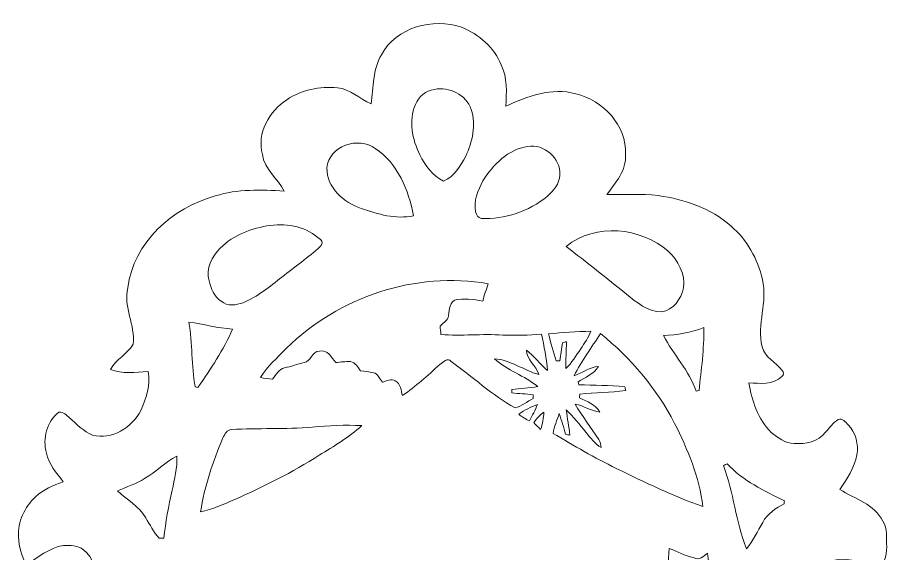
# Model space of a CAD drawing. Header units: centimetres. Extents: x -12.6 to 12.6, y -16.1 to 16.1.
# Drawn here: x -12.65 to 12.64, y 0.51 to 16.08 of the extents above; entities that cross this region are included whole.
import ezdxf

# ---------------------------------------------------------------- set-up
doc = ezdxf.new("R2010")
doc.units = ezdxf.units.CM
doc.header["$MEASUREMENT"] = 0
doc.layers.add('Layer 1', color=7, linetype='Continuous')

msp = doc.modelspace()

# ---------------------------------------------------------------- linework, layer by layer
at = {"layer": 'Layer 1', "color": 250, "lineweight": 9}
for points, knots in [([(-2.0682, 15.00006), (-1.63322, 15.79875), (-0.56995, 16.08415), (0.25591, 15.79981), (0.25591, 15.79981), (0.76532, 15.60437), (1.20382, 15.21243), (1.41407, 14.70408), (1.41407, 14.70408), (1.59152, 14.33049), (1.57459, 13.90715), (1.54319, 13.50463), (1.54319, 13.50463), (2.1729, 13.78756), (2.88128, 14.06132), (3.57695, 13.86553), (3.57695, 13.86553), (4.36612, 13.6782), (5.07026, 12.94936), (5.02546, 12.10516), (5.02546, 12.10516), (5.05827, 11.6402), (4.74006, 11.28284), (4.48007, 10.93782), (4.48007, 10.93782), (4.97854, 10.92442), (5.48054, 10.97381), (5.97655, 10.90713), (5.97655, 10.90713), (6.73996, 10.8013), (7.50902, 10.54518), (8.09251, 10.02378), (8.09251, 10.02378), (8.555, 9.62478), (8.86968, 9.06457), (9.00479, 8.47155), (9.00479, 8.47155), (9.16354, 7.82174), (8.83617, 7.16486), (8.99245, 6.51716), (8.99245, 6.51716), (9.075, 6.21201), (9.38791, 6.06032), (9.57876, 5.83066), (9.57876, 5.83066), (9.61651, 5.78162), (9.63309, 5.68955), (9.56818, 5.65498), (9.56818, 5.65498), (9.31489, 5.39921), (8.9353, 5.45566), (8.61145, 5.46765), (8.61145, 5.46765), (8.7007, 4.94448), (8.87532, 4.41355), (9.25844, 4.02867), (9.25844, 4.02867), (9.45388, 3.88015), (9.66414, 3.69882), (9.92801, 3.71117), (9.92801, 3.71117), (10.25504, 3.67378), (10.6244, 3.76691), (10.83606, 4.03361), (10.83606, 4.03361), (10.96059, 4.15461), (11.04985, 4.32359), (11.20895, 4.40367), (11.20895, 4.40367), (11.33242, 4.45906), (11.41497, 4.32289), (11.49188, 4.25057), (11.49188, 4.25057), (11.7166, 4.02444), (11.80761, 3.68612), (11.74588, 3.37603), (11.74588, 3.37603), (11.68026, 3.00103), (11.45872, 2.68035), (11.25375, 2.36885), (11.25375, 2.36885), (11.6859, 2.09862), (12.26093, 1.94058), (12.50294, 1.45163), (12.50294, 1.45163), (12.64123, 1.2315), (12.60383, 0.95739), (12.61442, 0.71009), (12.61442, 0.71009), (12.62288, 0.43034), (12.504, 0.1654), (12.37559, -0.07731), (12.37559, -0.07731), (12.05879, 0.14353), (11.7106, 0.37566), (11.30314, 0.33015), (11.30314, 0.33015), (10.91367, 0.36754), (10.5108, 0.06874), (10.47341, -0.32743), (10.47341, -0.32743), (10.38521, -0.85942), (10.62863, -1.36001), (10.83959, -1.83132), (10.83959, -1.83132), (11.21671, -2.61378), (11.71448, -3.35744), (11.87076, -4.22739), (11.87076, -4.22739), (11.95507, -4.73645), (12.01857, -5.28819), (11.78362, -5.76867), (11.78362, -5.76867), (11.5014, -6.45659), (10.86005, -6.88416), (10.23458, -7.23164), (10.23458, -7.23164), (10.48681, -7.83066), (10.68155, -8.51399), (10.47341, -9.15605), (10.47341, -9.15605), (10.32242, -9.74836), (9.90755, -10.26765), (9.3618, -10.54246), (9.3618, -10.54246), (8.95858, -10.7753), (8.47739, -10.80916), (8.06111, -11.00954), (8.06111, -11.00954), (7.83322, -11.10867), (7.672, -11.30764), (7.53618, -11.50872), (7.53618, -11.50872), (7.27512, -11.37431), (7.11144, -11.12525), (6.98302, -10.86984), (6.98302, -10.86984), (6.48914, -10.9598), (6.0404, -11.40007), (6.05134, -11.92006), (6.05134, -11.92006), (6.02382, -12.12326), (6.11837, -12.31447), (6.23267, -12.47463), (6.23267, -12.47463), (6.42034, -12.69899), (6.72409, -12.74944), (6.98796, -12.83375), (6.98796, -12.83375), (6.94669, -12.97345), (6.90824, -13.13009), (6.78406, -13.2211), (6.78406, -13.2211), (6.49337, -13.43489), (6.11978, -13.45006), (5.77582, -13.48745), (5.77582, -13.48745), (5.49854, -14.36446), (4.80956, -15.0619), (4.01828, -15.50287), (4.01828, -15.50287), (3.20301, -15.9636), (2.12563, -16.09307), (1.31283, -15.55861), (1.31283, -15.55861), (0.93359, -15.27004), (0.61715, -14.90456), (0.34234, -14.51721), (0.34234, -14.51721), (0.09716, -14.74969), (-0.12121, -15.01251), (-0.39426, -15.215), (-0.39426, -15.215), (-0.9446, -15.64398), (-1.66109, -15.8172), (-2.34971, -15.80344), (-2.34971, -15.80344), (-2.89758, -15.81296), (-3.45532, -15.63657), (-3.87795, -15.28274), (-3.87795, -15.28274), (-4.40147, -14.85517), (-4.75566, -14.26145), (-5.0467, -13.66031), (-5.0467, -13.66031), (-5.17687, -13.40137), (-5.50249, -13.3541), (-5.76001, -13.31671), (-5.76001, -13.31671), (-6.06093, -13.27367), (-6.42923, -13.22851), (-6.57246, -12.91913), (-6.57246, -12.91913), (-6.25849, -12.79001), (-5.9103, -12.65595), (-5.72227, -12.35503), (-5.72227, -12.35503), (-5.62137, -12.09892), (-5.65524, -11.79341), (-5.79423, -11.5574), (-5.79423, -11.5574), (-5.97697, -11.20957), (-6.2666, -10.93722), (-6.56717, -10.69204), (-6.56717, -10.69204), (-6.75732, -10.90759), (-6.81411, -11.23391), (-7.07764, -11.38278), (-7.07764, -11.38278), (-7.19547, -11.23461), (-7.29213, -11.06352), (-7.43395, -10.93828), (-7.43395, -10.93828), (-8.05483, -10.69804), (-8.71276, -10.51318), (-9.25251, -10.10678), (-9.25251, -10.10678), (-9.8607, -9.66546), (-10.23535, -8.9285), (-10.24841, -8.1785), (-10.24841, -8.1785), (-10.28968, -7.81549), (-10.16445, -7.46906), (-10.12388, -7.11382), (-10.12388, -7.11382), (-10.10588, -7.00445), (-10.19337, -6.9212), (-10.26499, -6.85276), (-10.26499, -6.85276), (-10.58919, -6.56701), (-10.9649, -6.32536), (-11.20338, -5.95529), (-11.20338, -5.95529), (-11.53146, -5.45964), (-11.64646, -4.85039), (-11.632, -4.26337), (-11.632, -4.26337), (-11.66622, -3.48797), (-11.38788, -2.7436), (-11.03475, -2.06698), (-11.03475, -2.06698), (-10.77581, -1.51805), (-10.45161, -0.98077), (-10.37541, -0.36694), (-10.37541, -0.36694), (-10.31896, -0.00429), (-10.44067, 0.388), (-10.72889, 0.6226), (-10.72889, 0.6226), (-10.89117, 0.75207), (-11.11342, 0.75136), (-11.30991, 0.74502), (-11.30991, 0.74502), (-11.73254, 0.68504), (-12.04405, 0.38448), (-12.4007, 0.1848), (-12.4007, 0.1848), (-12.50477, 0.44374), (-12.61166, 0.7108), (-12.61096, 0.99408), (-12.61096, 0.99408), (-12.64659, 1.43434), (-12.43316, 1.85909), (-12.12413, 2.16001), (-12.12413, 2.16001), (-11.89376, 2.36956), (-11.60413, 2.49444), (-11.31309, 2.59357), (-11.31309, 2.59357), (-11.51135, 2.84722), (-11.72619, 3.10651), (-11.80557, 3.42542), (-11.80557, 3.42542), (-11.92057, 3.84946), (-11.79005, 4.34441), (-11.44009, 4.62098), (-11.44009, 4.62098), (-11.31344, 4.63298), (-11.21784, 4.5282), (-11.12894, 4.45518), (-11.12894, 4.45518), (-10.92151, 4.27491), (-10.72889, 4.05478), (-10.46678, 3.95353), (-10.46678, 3.95353), (-9.89775, 3.79372), (-9.32025, 4.17825), (-9.05637, 4.66508), (-9.05637, 4.66508), (-8.91032, 5.01574), (-8.76745, 5.4105), (-8.85141, 5.79468), (-8.85141, 5.79468), (-9.21547, 5.77527), (-9.59295, 5.72271), (-9.9429, 5.85641), (-9.9429, 5.85641), (-9.78909, 6.15663), (-9.44443, 6.29844), (-9.28638, 6.59019), (-9.28638, 6.59019), (-9.21195, 7.14299), (-9.57531, 7.66898), (-9.44231, 8.22531), (-9.44231, 8.22531), (-9.2691, 9.54259), (-8.14162, 10.56529), (-6.89702, 10.89761), (-6.89702, 10.89761), (-6.24861, 11.10786), (-5.5607, 11.074), (-4.89042, 11.03978), (-4.89042, 11.03978), (-5.08198, 11.40561), (-5.4718, 11.67125), (-5.52718, 12.10375), (-5.52718, 12.10375), (-5.69052, 12.72147), (-5.33527, 13.36458), (-4.81739, 13.6909), (-4.81739, 13.6909), (-4.39265, 13.98653), (-3.85713, 14.08989), (-3.34701, 14.03733), (-3.34701, 14.03733), (-2.96813, 14.01263), (-2.7039, 13.71242), (-2.3677, 13.57413), (-2.3677, 13.57413), (-2.30491, 14.05391), (-2.31796, 14.56685), (-2.0682, 15.00006), (-2.0682, 15.00006), (-2.0682, 15.00006), (-2.0682, 15.00006), (-2.0682, 15.00006)], [0, 0, 0, 0, 0.01176471, 0.01176471, 0.01176471, 0.01176471, 0.02352941, 0.02352941, 0.02352941, 0.02352941, 0.03529412, 0.03529412, 0.03529412, 0.03529412, 0.04705882, 0.04705882, 0.04705882, 0.04705882, 0.05882353, 0.05882353, 0.05882353, 0.05882353, 0.07058824, 0.07058824, 0.07058824, 0.07058824, 0.08235294, 0.08235294, 0.08235294, 0.08235294, 0.09411765, 0.09411765, 0.09411765, 0.09411765, 0.10588235, 0.10588235, 0.10588235, 0.10588235, 0.11764706, 0.11764706, 0.11764706, 0.11764706, 0.12941176, 0.12941176, 0.12941176, 0.12941176, 0.14117647, 0.14117647, 0.14117647, 0.14117647, 0.15294118, 0.15294118, 0.15294118, 0.15294118, 0.16470588, 0.16470588, 0.16470588, 0.16470588, 0.17647059, 0.17647059, 0.17647059, 0.17647059, 0.18823529, 0.18823529, 0.18823529, 0.18823529, 0.2, 0.2, 0.2, 0.2, 0.21176471, 0.21176471, 0.21176471, 0.21176471, 0.22352941, 0.22352941, 0.22352941, 0.22352941, 0.23529412, 0.23529412, 0.23529412, 0.23529412, 0.24705882, 0.24705882, 0.24705882, 0.24705882, 0.25882353, 0.25882353, 0.25882353, 0.25882353, 0.27058824, 0.27058824, 0.27058824, 0.27058824, 0.28235294, 0.28235294, 0.28235294, 0.28235294, 0.29411765, 0.29411765, 0.29411765, 0.29411765, 0.30588235, 0.30588235, 0.30588235, 0.30588235, 0.31764706, 0.31764706, 0.31764706, 0.31764706, 0.32941176, 0.32941176, 0.32941176, 0.32941176, 0.34117647, 0.34117647, 0.34117647, 0.34117647, 0.35294118, 0.35294118, 0.35294118, 0.35294118, 0.36470588, 0.36470588, 0.36470588, 0.36470588, 0.37647059, 0.37647059, 0.37647059, 0.37647059, 0.38823529, 0.38823529, 0.38823529, 0.38823529, 0.4, 0.4, 0.4, 0.4, 0.41176471, 0.41176471, 0.41176471, 0.41176471, 0.42352941, 0.42352941, 0.42352941, 0.42352941, 0.43529412, 0.43529412, 0.43529412, 0.43529412, 0.44705882, 0.44705882, 0.44705882, 0.44705882, 0.45882353, 0.45882353, 0.45882353, 0.45882353, 0.47058824, 0.47058824, 0.47058824, 0.47058824, 0.48235294, 0.48235294, 0.48235294, 0.48235294, 0.49411765, 0.49411765, 0.49411765, 0.49411765, 0.50588235, 0.50588235, 0.50588235, 0.50588235, 0.51764706, 0.51764706, 0.51764706, 0.51764706, 0.52941176, 0.52941176, 0.52941176, 0.52941176, 0.54117647, 0.54117647, 0.54117647, 0.54117647, 0.55294118, 0.55294118, 0.55294118, 0.55294118, 0.56470588, 0.56470588, 0.56470588, 0.56470588, 0.57647059, 0.57647059, 0.57647059, 0.57647059, 0.58823529, 0.58823529, 0.58823529, 0.58823529, 0.6, 0.6, 0.6, 0.6, 0.61176471, 0.61176471, 0.61176471, 0.61176471, 0.62352941, 0.62352941, 0.62352941, 0.62352941, 0.63529412, 0.63529412, 0.63529412, 0.63529412, 0.64705882, 0.64705882, 0.64705882, 0.64705882, 0.65882353, 0.65882353, 0.65882353, 0.65882353, 0.67058824, 0.67058824, 0.67058824, 0.67058824, 0.68235294, 0.68235294, 0.68235294, 0.68235294, 0.69411765, 0.69411765, 0.69411765, 0.69411765, 0.70588235, 0.70588235, 0.70588235, 0.70588235, 0.71764706, 0.71764706, 0.71764706, 0.71764706, 0.72941176, 0.72941176, 0.72941176, 0.72941176, 0.74117647, 0.74117647, 0.74117647, 0.74117647, 0.75294118, 0.75294118, 0.75294118, 0.75294118, 0.76470588, 0.76470588, 0.76470588, 0.76470588, 0.77647059, 0.77647059, 0.77647059, 0.77647059, 0.78823529, 0.78823529, 0.78823529, 0.78823529, 0.8, 0.8, 0.8, 0.8, 0.81176471, 0.81176471, 0.81176471, 0.81176471, 0.82352941, 0.82352941, 0.82352941, 0.82352941, 0.83529412, 0.83529412, 0.83529412, 0.83529412, 0.84705882, 0.84705882, 0.84705882, 0.84705882, 0.85882353, 0.85882353, 0.85882353, 0.85882353, 0.87058824, 0.87058824, 0.87058824, 0.87058824, 0.88235294, 0.88235294, 0.88235294, 0.88235294, 0.89411765, 0.89411765, 0.89411765, 0.89411765, 0.90588235, 0.90588235, 0.90588235, 0.90588235, 0.91764706, 0.91764706, 0.91764706, 0.91764706, 0.92941176, 0.92941176, 0.92941176, 0.92941176, 0.94117647, 0.94117647, 0.94117647, 0.94117647, 0.95294118, 0.95294118, 0.95294118, 0.95294118, 0.96470588, 0.96470588, 0.96470588, 0.96470588, 0.97647059, 0.97647059, 0.97647059, 0.97647059, 1, 1, 1, 1]), ([(-0.53467, 13.99111), (-0.7802, 13.96219), (-0.99081, 13.78015), (-1.07936, 13.55226), (-1.07936, 13.55226), (-1.2875, 13.08448), (-1.16826, 12.53555), (-0.95448, 12.09176), (-0.95448, 12.09176), (-0.7989, 11.78555), (-0.58265, 11.48216), (-0.26444, 11.33152), (-0.26444, 11.33152), (0.04741, 11.44371), (0.22521, 11.77814), (0.38432, 12.04943), (0.38432, 12.04943), (0.56388, 12.4717), (0.70323, 12.95853), (0.53883, 13.40762), (0.53883, 13.40762), (0.40407, 13.84013), (-0.10322, 14.0846), (-0.53467, 13.99111), (-0.53467, 13.99111), (-0.53467, 13.99111), (-0.53467, 13.99111), (-0.53467, 13.99111)], [0, 0, 0, 0, 0.125, 0.125, 0.125, 0.125, 0.25, 0.25, 0.25, 0.25, 0.375, 0.375, 0.375, 0.375, 0.5, 0.5, 0.5, 0.5, 0.625, 0.625, 0.625, 0.625, 0.75, 0.75, 0.75, 0.75, 1, 1, 1, 1]), ([(-3.65181, 11.71288), (-3.66451, 11.13432), (-3.15934, 10.71205), (-2.65451, 10.5353), (-2.65451, 10.5353), (-2.1765, 10.36562), (-1.64627, 10.21145), (-1.13686, 10.32293), (-1.13686, 10.32293), (-1.2755, 11.06729), (-1.59441, 11.8427), (-2.24529, 12.27908), (-2.24529, 12.27908), (-2.73883, 12.63186), (-3.59466, 12.36305), (-3.65181, 11.71288), (-3.65181, 11.71288), (-3.65181, 11.71288), (-3.65181, 11.71288), (-3.65181, 11.71288)], [0, 0, 0, 0, 0.16666667, 0.16666667, 0.16666667, 0.16666667, 0.33333333, 0.33333333, 0.33333333, 0.33333333, 0.5, 0.5, 0.5, 0.5, 0.66666667, 0.66666667, 0.66666667, 0.66666667, 1, 1, 1, 1]), ([(2.18101, 12.33518), (1.61516, 12.25404), (1.17454, 11.80354), (0.88279, 11.3414), (0.88279, 11.3414), (0.74803, 11.06235), (0.59492, 10.75262), (0.67007, 10.43406), (0.67007, 10.43406), (0.6877, 10.35115), (0.74274, 10.26296), (0.82882, 10.24038), (0.82882, 10.24038), (1.52026, 10.2178), (2.21523, 10.44852), (2.75146, 10.88632), (2.75146, 10.88632), (2.92679, 11.0486), (3.10988, 11.25321), (3.11764, 11.5058), (3.11764, 11.5058), (3.15292, 11.9891), (2.65409, 12.4276), (2.18101, 12.33518), (2.18101, 12.33518), (2.18101, 12.33518), (2.18101, 12.33518), (2.18101, 12.33518)], [0, 0, 0, 0, 0.125, 0.125, 0.125, 0.125, 0.25, 0.25, 0.25, 0.25, 0.375, 0.375, 0.375, 0.375, 0.5, 0.5, 0.5, 0.5, 0.625, 0.625, 0.625, 0.625, 0.75, 0.75, 0.75, 0.75, 1, 1, 1, 1]), ([(-5.29717, 10.04106), (-5.82881, 9.96486), (-6.36926, 9.77471), (-6.75238, 9.38243), (-6.75238, 9.38243), (-6.99791, 9.14183), (-7.17042, 8.78482), (-7.07482, 8.43663), (-7.07482, 8.43663), (-7.02896, 8.20838), (-6.93124, 7.96532), (-6.72098, 7.84079), (-6.72098, 7.84079), (-6.54495, 7.67992), (-6.2913, 7.7219), (-6.08739, 7.7974), (-6.08739, 7.7974), (-5.66723, 7.97096), (-5.31516, 8.26624), (-4.95956, 8.54211), (-4.95956, 8.54211), (-4.58562, 8.83809), (-4.19262, 9.11114), (-3.84161, 9.4357), (-3.84161, 9.4357), (-3.78375, 9.48015), (-3.77388, 9.58633), (-3.83843, 9.62866), (-3.83843, 9.62866), (-4.22331, 9.99167), (-4.78247, 10.11797), (-5.29717, 10.04106), (-5.29717, 10.04106), (-5.29717, 10.04106), (-5.29717, 10.04106), (-5.29717, 10.04106)], [0, 0, 0, 0, 0.1, 0.1, 0.1, 0.1, 0.2, 0.2, 0.2, 0.2, 0.3, 0.3, 0.3, 0.3, 0.4, 0.4, 0.4, 0.4, 0.5, 0.5, 0.5, 0.5, 0.6, 0.6, 0.6, 0.6, 0.7, 0.7, 0.7, 0.7, 0.8, 0.8, 0.8, 0.8, 1, 1, 1, 1]), ([(3.30461, 9.43323), (3.88458, 8.9665), (4.4843, 8.52412), (5.05121, 8.04116), (5.05121, 8.04116), (5.35072, 7.81045), (5.66928, 7.53211), (6.07109, 7.53458), (6.07109, 7.53458), (6.41435, 7.57691), (6.64048, 7.91134), (6.71491, 8.22673), (6.71491, 8.22673), (6.76854, 8.63418), (6.54981, 9.01836), (6.26759, 9.29282), (6.26759, 9.29282), (5.46643, 9.98956), (4.15375, 10.12008), (3.30461, 9.43323), (3.30461, 9.43323), (3.30461, 9.43323), (3.30461, 9.43323), (3.30461, 9.43323)], [0, 0, 0, 0, 0.14285714, 0.14285714, 0.14285714, 0.14285714, 0.28571429, 0.28571429, 0.28571429, 0.28571429, 0.42857143, 0.42857143, 0.42857143, 0.42857143, 0.57142857, 0.57142857, 0.57142857, 0.57142857, 0.71428571, 0.71428571, 0.71428571, 0.71428571, 1, 1, 1, 1]), ([(-4.82903, 6.47166), (-5.09185, 6.19966), (-5.38607, 5.94778), (-5.58539, 5.62181), (-5.58539, 5.62181), (-5.46721, 5.60347), (-5.34903, 5.58901), (-5.22944, 5.57878), (-5.22944, 5.57878), (-5.13489, 5.70472), (-5.04811, 5.86911), (-4.8823, 5.90545), (-4.8823, 5.90545), (-4.68898, 5.94073), (-4.50554, 6.01269), (-4.31433, 6.05714), (-4.31433, 6.05714), (-4.11748, 6.09524), (-4.08079, 6.39052), (-3.86842, 6.39369), (-3.86842, 6.39369), (-3.62818, 6.44238), (-3.51882, 6.20566), (-3.39746, 6.05573), (-3.39746, 6.05573), (-3.25388, 6.07372), (-3.10924, 6.09277), (-2.96355, 6.08431), (-2.96355, 6.08431), (-2.82631, 6.05679), (-2.75047, 5.9245), (-2.67462, 5.81972), (-2.67462, 5.81972), (-2.54974, 5.8042), (-2.42556, 5.7855), (-2.30103, 5.76363), (-2.30103, 5.76363), (-2.16098, 5.74317), (-2.12288, 5.57878), (-2.04138, 5.48494), (-2.04138, 5.48494), (-1.92215, 5.52515), (-1.7888, 5.59465), (-1.66568, 5.52374), (-1.66568, 5.52374), (-1.50093, 5.45566), (-1.50058, 5.2387), (-1.45718, 5.09829), (-1.45718, 5.09829), (-1.0656, 5.36146), (-0.72376, 5.68955), (-0.36922, 5.99893), (-0.36922, 5.99893), (-0.27679, 6.06632), (-0.14908, 6.22048), (-0.03725, 6.08889), (-0.03725, 6.08889), (0.58258, 5.64228), (1.14879, 5.11205), (1.8173, 4.73881), (1.8173, 4.73881), (2.00815, 4.79032), (2.16479, 4.9279), (2.34082, 5.01468), (2.34082, 5.01468), (2.34153, 5.04185), (2.34294, 5.09653), (2.34364, 5.12369), (2.34364, 5.12369), (2.13621, 5.14521), (1.92701, 5.15932), (1.71923, 5.1752), (1.71923, 5.1752), (1.71887, 5.20942), (1.71923, 5.24364), (1.71958, 5.2775), (1.71958, 5.2775), (1.97076, 5.30326), (2.22158, 5.32972), (2.47241, 5.35864), (2.47241, 5.35864), (2.08682, 5.67826), (1.59223, 5.83348), (1.21758, 6.16897), (1.21758, 6.16897), (1.6836, 6.13969), (2.06424, 5.83066), (2.50592, 5.71177), (2.50592, 5.71177), (2.42478, 5.9686), (2.15067, 6.1411), (2.14397, 6.4205), (2.14397, 6.4205), (2.37786, 6.25329), (2.53097, 5.99964), (2.76063, 5.82784), (2.76063, 5.82784), (2.7317, 6.1845), (2.65162, 6.53445), (2.58812, 6.88582), (2.58812, 6.88582), (2.21347, 6.84807), (1.83635, 6.84419), (1.46029, 6.85689), (1.46029, 6.85689), (0.86021, 6.89781), (0.25908, 6.82302), (-0.34029, 6.87523), (-0.34029, 6.87523), (-0.34876, 6.95531), (-0.35652, 7.0354), (-0.36393, 7.11512), (-0.36393, 7.11512), (-0.28596, 7.19767), (-0.18789, 7.26541), (-0.12756, 7.36242), (-0.12756, 7.36242), (-0.09335, 7.53881), (-0.10887, 7.74589), (0.0527, 7.8683), (0.0527, 7.8683), (0.32223, 7.93568), (0.60939, 7.89688), (0.87821, 7.84326), (0.87821, 7.84326), (0.91807, 8.01541), (0.97945, 8.18086), (1.0359, 8.34808), (1.0359, 8.34808), (-1.07336, 8.72132), (-3.31033, 7.96461), (-4.82903, 6.47166), (-4.82903, 6.47166), (-4.82903, 6.47166), (-4.82903, 6.47166), (-4.82903, 6.47166)], [0, 0, 0, 0, 0.02857143, 0.02857143, 0.02857143, 0.02857143, 0.05714286, 0.05714286, 0.05714286, 0.05714286, 0.08571429, 0.08571429, 0.08571429, 0.08571429, 0.11428571, 0.11428571, 0.11428571, 0.11428571, 0.14285714, 0.14285714, 0.14285714, 0.14285714, 0.17142857, 0.17142857, 0.17142857, 0.17142857, 0.2, 0.2, 0.2, 0.2, 0.22857143, 0.22857143, 0.22857143, 0.22857143, 0.25714286, 0.25714286, 0.25714286, 0.25714286, 0.28571429, 0.28571429, 0.28571429, 0.28571429, 0.31428571, 0.31428571, 0.31428571, 0.31428571, 0.34285714, 0.34285714, 0.34285714, 0.34285714, 0.37142857, 0.37142857, 0.37142857, 0.37142857, 0.4, 0.4, 0.4, 0.4, 0.42857143, 0.42857143, 0.42857143, 0.42857143, 0.45714286, 0.45714286, 0.45714286, 0.45714286, 0.48571429, 0.48571429, 0.48571429, 0.48571429, 0.51428571, 0.51428571, 0.51428571, 0.51428571, 0.54285714, 0.54285714, 0.54285714, 0.54285714, 0.57142857, 0.57142857, 0.57142857, 0.57142857, 0.6, 0.6, 0.6, 0.6, 0.62857143, 0.62857143, 0.62857143, 0.62857143, 0.65714286, 0.65714286, 0.65714286, 0.65714286, 0.68571429, 0.68571429, 0.68571429, 0.68571429, 0.71428571, 0.71428571, 0.71428571, 0.71428571, 0.74285714, 0.74285714, 0.74285714, 0.74285714, 0.77142857, 0.77142857, 0.77142857, 0.77142857, 0.8, 0.8, 0.8, 0.8, 0.82857143, 0.82857143, 0.82857143, 0.82857143, 0.85714286, 0.85714286, 0.85714286, 0.85714286, 0.88571429, 0.88571429, 0.88571429, 0.88571429, 0.91428571, 0.91428571, 0.91428571, 0.91428571, 0.94285714, 0.94285714, 0.94285714, 0.94285714, 1, 1, 1, 1]), ([(-7.66325, 7.2326), (-7.55989, 6.60889), (-7.58564, 5.97318), (-7.48439, 5.34947), (-7.48439, 5.34947), (-7.46358, 5.34524), (-7.42195, 5.33642), (-7.40114, 5.33218), (-7.40114, 5.33218), (-7.03001, 5.87687), (-6.65854, 6.4258), (-6.3929, 7.03187), (-6.3929, 7.03187), (-6.8247, 7.04845), (-7.23674, 7.18109), (-7.66325, 7.2326), (-7.66325, 7.2326), (-7.66325, 7.2326), (-7.66325, 7.2326), (-7.66325, 7.2326)], [0, 0, 0, 0, 0.16666667, 0.16666667, 0.16666667, 0.16666667, 0.33333333, 0.33333333, 0.33333333, 0.33333333, 0.5, 0.5, 0.5, 0.5, 0.66666667, 0.66666667, 0.66666667, 0.66666667, 1, 1, 1, 1]), ([(2.78603, 6.89111), (2.85623, 6.629), (2.93243, 6.36829), (3.00581, 6.10688), (3.00581, 6.10688), (3.03297, 6.10759), (3.08659, 6.10971), (3.11376, 6.11041), (3.11376, 6.11041), (3.14198, 6.28504), (3.17091, 6.45966), (3.19737, 6.63464), (3.19737, 6.63464), (3.23547, 6.64381), (3.27392, 6.65334), (3.31237, 6.66251), (3.31237, 6.66251), (3.30461, 6.40287), (3.28662, 6.14357), (3.2905, 5.88358), (3.2905, 5.88358), (3.46336, 6.0515), (3.5886, 6.25999), (3.72477, 6.45684), (3.72477, 6.45684), (3.83025, 6.62229), (3.95443, 6.78069), (4.01546, 6.96978), (4.01546, 6.96978), (3.60482, 6.95567), (3.1949, 6.92921), (2.78603, 6.89111), (2.78603, 6.89111), (2.78603, 6.89111), (2.78603, 6.89111), (2.78603, 6.89111)], [0, 0, 0, 0, 0.1, 0.1, 0.1, 0.1, 0.2, 0.2, 0.2, 0.2, 0.3, 0.3, 0.3, 0.3, 0.4, 0.4, 0.4, 0.4, 0.5, 0.5, 0.5, 0.5, 0.6, 0.6, 0.6, 0.6, 0.7, 0.7, 0.7, 0.7, 0.8, 0.8, 0.8, 0.8, 1, 1, 1, 1]), ([(4.29627, 6.90099), (4.04262, 6.49247), (3.7417, 6.10971), (3.53392, 5.67438), (3.53392, 5.67438), (3.77169, 5.7594), (3.98265, 5.92697), (4.24053, 5.94602), (4.24053, 5.94602), (4.10753, 5.72588), (3.856, 5.62922), (3.64892, 5.49552), (3.64892, 5.49552), (3.65315, 5.47471), (3.66127, 5.43343), (3.6655, 5.41262), (3.6655, 5.41262), (4.11212, 5.39992), (4.56015, 5.39992), (5.00535, 5.35476), (5.00535, 5.35476), (5.0117, 5.3283), (5.02405, 5.27539), (5.0304, 5.24928), (5.0304, 5.24928), (4.58872, 5.1819), (4.14069, 5.18331), (3.6969, 5.14098), (3.6969, 5.14098), (3.69302, 5.10394), (3.68949, 5.0669), (3.68596, 5.0295), (3.68596, 5.0295), (3.90433, 4.92966), (4.15339, 4.83547), (4.28286, 4.62028), (4.28286, 4.62028), (4.0278, 4.64885), (3.8119, 4.80231), (3.56214, 4.85135), (3.56214, 4.85135), (3.76428, 4.4894), (4.02957, 4.16872), (4.25041, 3.81877), (4.25041, 3.81877), (4.29415, 3.75033), (4.30332, 3.66778), (4.3192, 3.58982), (4.3192, 3.58982), (4.12658, 3.68965), (4.00946, 3.87945), (3.87047, 4.03678), (3.87047, 4.03678), (3.68455, 4.25515), (3.51487, 4.48834), (3.30461, 4.68413), (3.30461, 4.68413), (3.33107, 4.43825), (3.38222, 4.19589), (3.40868, 3.95), (3.40868, 3.95), (3.3667, 3.95847), (3.32507, 3.96693), (3.28344, 3.97505), (3.28344, 3.97505), (3.23123, 4.17754), (3.16667, 4.37686), (3.09965, 4.57477), (3.09965, 4.57477), (3.02909, 4.38745), (2.95889, 4.19906), (2.92079, 4.00221), (2.92079, 4.00221), (3.5198, 3.64167), (4.12729, 3.29242), (4.75594, 2.98551), (4.75594, 2.98551), (5.58073, 2.58334), (6.41011, 2.18117), (7.27512, 1.87249), (7.27512, 1.87249), (7.17317, 2.7248), (6.83697, 3.53231), (6.44962, 4.2922), (6.44962, 4.2922), (5.93069, 5.30502), (5.18033, 6.18838), (4.29627, 6.90099), (4.29627, 6.90099), (4.29627, 6.90099), (4.29627, 6.90099), (4.29627, 6.90099)], [0, 0, 0, 0, 0.04166667, 0.04166667, 0.04166667, 0.04166667, 0.08333333, 0.08333333, 0.08333333, 0.08333333, 0.125, 0.125, 0.125, 0.125, 0.16666667, 0.16666667, 0.16666667, 0.16666667, 0.20833333, 0.20833333, 0.20833333, 0.20833333, 0.25, 0.25, 0.25, 0.25, 0.29166667, 0.29166667, 0.29166667, 0.29166667, 0.33333333, 0.33333333, 0.33333333, 0.33333333, 0.375, 0.375, 0.375, 0.375, 0.41666667, 0.41666667, 0.41666667, 0.41666667, 0.45833333, 0.45833333, 0.45833333, 0.45833333, 0.5, 0.5, 0.5, 0.5, 0.54166667, 0.54166667, 0.54166667, 0.54166667, 0.58333333, 0.58333333, 0.58333333, 0.58333333, 0.625, 0.625, 0.625, 0.625, 0.66666667, 0.66666667, 0.66666667, 0.66666667, 0.70833333, 0.70833333, 0.70833333, 0.70833333, 0.75, 0.75, 0.75, 0.75, 0.79166667, 0.79166667, 0.79166667, 0.79166667, 0.83333333, 0.83333333, 0.83333333, 0.83333333, 0.875, 0.875, 0.875, 0.875, 0.91666667, 0.91666667, 0.91666667, 0.91666667, 1, 1, 1, 1]), ([(6.12895, 6.84278), (6.41964, 6.28927), (6.87225, 5.82466), (7.07757, 5.22423), (7.07757, 5.22423), (7.09874, 5.22953), (7.14072, 5.2394), (7.16188, 5.2447), (7.16188, 5.2447), (7.22327, 5.85253), (7.31393, 6.46072), (7.29805, 7.0735), (7.29805, 7.0735), (6.92623, 6.92039), (6.52829, 6.86747), (6.12895, 6.84278), (6.12895, 6.84278), (6.12895, 6.84278), (6.12895, 6.84278), (6.12895, 6.84278)], [0, 0, 0, 0, 0.16666667, 0.16666667, 0.16666667, 0.16666667, 0.33333333, 0.33333333, 0.33333333, 0.33333333, 0.5, 0.5, 0.5, 0.5, 0.66666667, 0.66666667, 0.66666667, 0.66666667, 1, 1, 1, 1]), ([(1.92137, 4.55819), (2.01874, 4.48411), (2.1228, 4.4192), (2.23076, 4.36169), (2.23076, 4.36169), (2.31401, 4.52009), (2.40326, 4.67637), (2.46641, 4.84465), (2.46641, 4.84465), (2.27591, 4.76703), (2.08753, 4.68025), (1.92137, 4.55819), (1.92137, 4.55819), (1.92137, 4.55819), (1.92137, 4.55819), (1.92137, 4.55819)], [0, 0, 0, 0, 0.2, 0.2, 0.2, 0.2, 0.4, 0.4, 0.4, 0.4, 0.6, 0.6, 0.6, 0.6, 1, 1, 1, 1]), ([(2.35846, 4.31795), (2.4082, 4.26644), (2.50804, 4.16414), (2.55813, 4.11263), (2.55813, 4.11263), (2.62163, 4.27456), (2.63469, 4.44953), (2.65585, 4.62028), (2.65585, 4.62028), (2.53767, 4.53949), (2.44313, 4.43154), (2.35846, 4.31795), (2.35846, 4.31795), (2.35846, 4.31795), (2.35846, 4.31795), (2.35846, 4.31795)], [0, 0, 0, 0, 0.2, 0.2, 0.2, 0.2, 0.4, 0.4, 0.4, 0.4, 0.6, 0.6, 0.6, 0.6, 1, 1, 1, 1]), ([(-4.08291, 4.18072), (-4.8629, 4.11263), (-5.64713, 4.16026), (-6.42782, 4.11475), (-6.42782, 4.11475), (-6.56082, 4.10946), (-6.62256, 3.97646), (-6.67265, 3.87274), (-6.67265, 3.87274), (-6.96616, 3.18165), (-7.20781, 2.46445), (-7.32423, 1.72045), (-7.32423, 1.72045), (-6.97745, 1.79523), (-6.65466, 1.94587), (-6.3294, 2.08204), (-6.3294, 2.08204), (-5.48555, 2.45775), (-4.65476, 2.86874), (-3.87512, 3.3658), (-3.87512, 3.3658), (-3.44932, 3.63144), (-3.00941, 3.88438), (-2.63934, 4.22693), (-2.63934, 4.22693), (-3.12088, 4.25057), (-3.60348, 4.23011), (-4.08291, 4.18072), (-4.08291, 4.18072), (-4.08291, 4.18072), (-4.08291, 4.18072), (-4.08291, 4.18072)], [0, 0, 0, 0, 0.11111111, 0.11111111, 0.11111111, 0.11111111, 0.22222222, 0.22222222, 0.22222222, 0.22222222, 0.33333333, 0.33333333, 0.33333333, 0.33333333, 0.44444444, 0.44444444, 0.44444444, 0.44444444, 0.55555556, 0.55555556, 0.55555556, 0.55555556, 0.66666667, 0.66666667, 0.66666667, 0.66666667, 0.77777778, 0.77777778, 0.77777778, 0.77777778, 1, 1, 1, 1]), ([(-8.94842, 2.68776), (-9.19466, 2.53113), (-9.47512, 2.44752), (-9.74041, 2.3311), (-9.74041, 2.3311), (-9.46242, 2.07569), (-9.11564, 1.88378), (-8.91667, 1.55182), (-8.91667, 1.55182), (-8.79496, 1.34756), (-8.6856, 1.13483), (-8.52967, 0.95315), (-8.52967, 0.95315), (-8.48311, 0.95527), (-8.43654, 0.95774), (-8.38962, 0.95986), (-8.38962, 0.95986), (-8.34376, 1.42764), (-8.2538, 1.88943), (-8.15044, 2.34733), (-8.15044, 2.34733), (-8.08165, 2.67365), (-7.99592, 3.00279), (-8.01003, 3.33899), (-8.01003, 3.33899), (-8.35258, 3.16754), (-8.61893, 2.88038), (-8.94842, 2.68776), (-8.94842, 2.68776), (-8.94842, 2.68776), (-8.94842, 2.68776), (-8.94842, 2.68776)], [0, 0, 0, 0, 0.11111111, 0.11111111, 0.11111111, 0.11111111, 0.22222222, 0.22222222, 0.22222222, 0.22222222, 0.33333333, 0.33333333, 0.33333333, 0.33333333, 0.44444444, 0.44444444, 0.44444444, 0.44444444, 0.55555556, 0.55555556, 0.55555556, 0.55555556, 0.66666667, 0.66666667, 0.66666667, 0.66666667, 0.77777778, 0.77777778, 0.77777778, 0.77777778, 1, 1, 1, 1]), ([(7.87273, 3.07053), (8.16024, 2.28242), (8.2368, 1.4347), (8.53736, 0.65153), (8.53736, 0.65153), (8.73492, 0.87978), (8.85698, 1.15953), (9.01467, 1.41459), (9.01467, 1.41459), (9.14379, 1.67), (9.39602, 1.82487), (9.63874, 1.95928), (9.63874, 1.95928), (9.63944, 1.98009), (9.6405, 2.02207), (9.6412, 2.04288), (9.6412, 2.04288), (9.04889, 2.33252), (8.43576, 2.62356), (7.98385, 3.1178), (7.98385, 3.1178), (7.94646, 3.10228), (7.90942, 3.0864), (7.87273, 3.07053), (7.87273, 3.07053), (7.87273, 3.07053), (7.87273, 3.07053), (7.87273, 3.07053)], [0, 0, 0, 0, 0.125, 0.125, 0.125, 0.125, 0.25, 0.25, 0.25, 0.25, 0.375, 0.375, 0.375, 0.375, 0.5, 0.5, 0.5, 0.5, 0.625, 0.625, 0.625, 0.625, 0.75, 0.75, 0.75, 0.75, 1, 1, 1, 1]), ([(6.29264, 0.65788), (6.25912, 0.29663), (6.24043, -0.06602), (6.24254, -0.42903), (6.24254, -0.42903), (6.43763, -0.37576), (6.63377, -0.28298), (6.84191, -0.33449), (6.84191, -0.33449), (7.09521, -0.3687), (7.28818, -0.54792), (7.48961, -0.68797), (7.48961, -0.68797), (7.49667, -0.28474), (7.46774, 0.11813), (7.41024, 0.51712), (7.41024, 0.51712), (7.28571, 0.44339), (7.16188, 0.29346), (6.9996, 0.3933), (6.9996, 0.3933), (6.7516, 0.44727), (6.529, 0.57145), (6.29264, 0.65788), (6.29264, 0.65788), (6.29264, 0.65788), (6.29264, 0.65788), (6.29264, 0.65788)], [0, 0, 0, 0, 0.125, 0.125, 0.125, 0.125, 0.25, 0.25, 0.25, 0.25, 0.375, 0.375, 0.375, 0.375, 0.5, 0.5, 0.5, 0.5, 0.625, 0.625, 0.625, 0.625, 0.75, 0.75, 0.75, 0.75, 1, 1, 1, 1])]:
    msp.add_open_spline(points, degree=3, knots=knots, dxfattribs=at)

doc.saveas('drawing.dxf')
